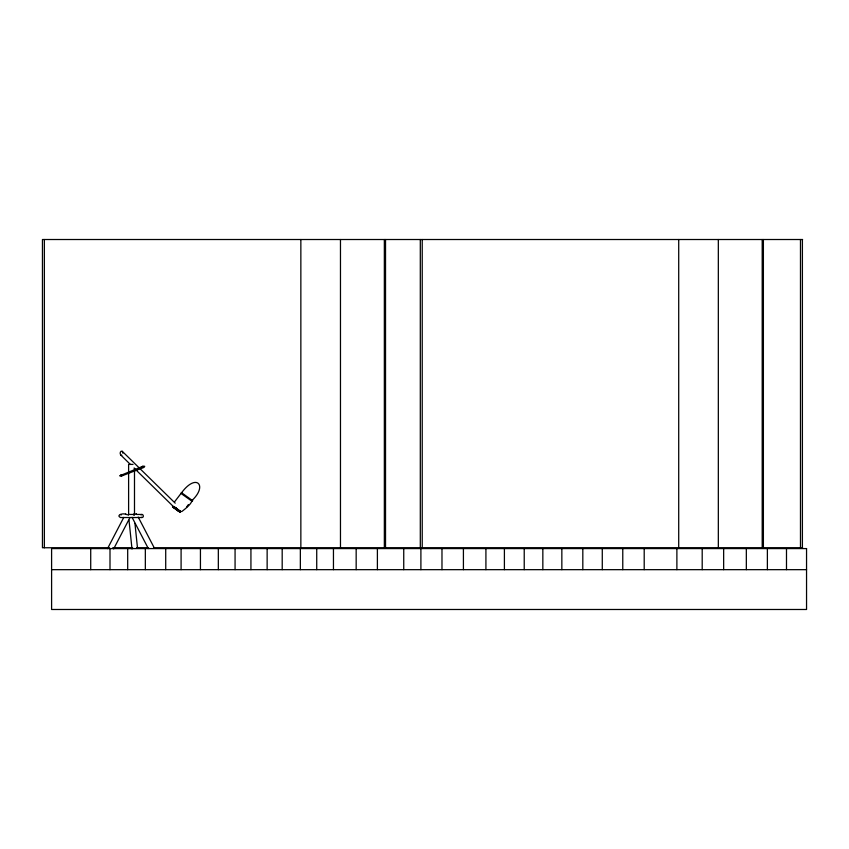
<?xml version="1.0" encoding="UTF-8"?>
<svg xmlns="http://www.w3.org/2000/svg" width="849" height="849" viewBox="0 0 849 849"><rect width="100%" height="100%" fill="white"/><g stroke="black" fill="none" stroke-linecap="round" stroke-linejoin="round"><path stroke-width="1.27" d="M122.723 475.016L121.205 476.13L119.688 475.801L142.887 466.25L144.755 466.281L143.693 467.459L121.609 476.002M107.505 548.656L123.763 517.412M113.649 548.91L129.908 517.678M174.745 501.6L181.59 492.707M186.61 507.076L188.351 504.614M191.492 500.91C208.09 486.053 196.713 472.522 181.824 492.431M172.665 506.906C171.137 504.019 178.778 513.666 180.741 511.448M172.74 506.97L173.695 506.439L176.401 508.381L175.775 509.156M173.281 507.309L173.918 506.545M173.058 507.214L173.61 507.617L174.236 506.842M173.928 507.766L174.565 506.991M173.61 507.617L174.353 508.158L174.979 507.384M174.353 508.158L175.234 508.795L175.913 508.031L180.816 511.512M175.669 508.997L176.305 508.222M176.932 508.763L176.199 509.496L175.234 508.795M177.282 508.922L176.645 509.697L180.179 512.287M177.176 510.196L177.812 509.421M177.345 510.281L177.982 509.506M178.11 510.854L178.736 510.079M178.927 511.427L179.553 510.652M179.245 511.576L179.871 510.801M179.564 511.873L180.2 511.098M179.786 511.979L180.423 511.204M179.999 512.17L180.625 511.395M192.139 500.252C191.503 504.019 185.379 508.784 181.686 511.618M140.987 514.897C142.982 512.976 144.68 517.423 142.006 517.529L120.378 517.529C115.496 514.972 123.986 512.754 125.822 514.452M133.94 514.887L136.413 513.603M142.887 466.25L141.825 467.428L143.693 467.459M120.802 474.803L122.67 474.835M121.853 455.308C119.327 455.733 119.826 449.959 122.235 451.297L175.202 503.16M175.764 508.105L175.064 508.105M802.602 239.514L42.45 239.514L42.45 547.754L109.563 547.754M133.017 464.414L128.613 464.414L128.613 514.812M128.443 514.452L134.036 514.452M136.562 514.452L142.006 514.452M112.747 547.754L132.635 547.754M136.615 547.754L148.554 547.754M153.552 547.754L802.602 547.754M51.598 569.668L806.55 569.668M120.378 514.452L121.396 514.897M142.006 517.529L141.284 517.317M125.567 513.942L127.403 514.897M192.734 500.719L181.304 492.526M176.114 508.636L175.425 508.02M192.076 501.303L181.262 493.609M120.834 455.085L130.29 464.35M134.078 468.054L174.745 507.882M122.235 451.297L122.882 453.196M138.217 517.073L154.476 548.305M132.073 517.338L148.331 548.571M134.949 523.43L137.527 548.348M129.006 520.172L131.998 549.006M802.401 239.514L802.401 547.754M800.48 239.514L800.48 547.754M786.492 548.581L786.492 569.668M767.379 548.581L767.379 569.668M763.389 239.514L763.389 547.754M762.2 239.514L762.2 547.754M746.335 548.581L746.335 569.668M723.656 548.581L723.656 569.668M718.328 239.514L718.328 547.754M702.197 548.581L702.197 569.668M678.712 239.514L678.712 547.754M676.886 548.581L676.886 569.668M644.2 548.581L644.2 569.668M622.773 548.581L622.773 569.668M602.281 548.581L602.281 569.668M582.817 548.581L582.817 569.668M561.847 548.581L561.847 569.668M542.84 548.581L542.84 569.668M524.226 548.581L524.226 569.668M504.402 548.581L504.402 569.668M485.915 548.581L485.915 569.668M463.416 548.581L463.416 569.668M441.979 548.581L441.979 569.668M422.229 239.514L422.229 547.754M420.902 548.581L420.902 569.668M420.308 239.514L420.308 547.754M403.742 548.581L403.742 569.668M385.531 239.514L385.531 547.754M384.342 239.514L384.342 547.754M377.391 548.581L377.391 569.668M356.166 548.581L356.166 569.668M340.47 239.514L340.47 547.754M333.455 548.581L333.455 569.668M316.73 548.581L316.73 569.668M300.854 239.514L300.854 547.754M300.355 548.581L300.355 569.668M282.186 548.581L282.186 569.668M267.138 548.581L267.138 569.668M250.933 548.581L250.933 569.668M235.067 548.581L235.067 569.668M218.331 548.581L218.331 569.668M200.438 548.581L200.438 569.668M181.092 548.581L181.092 569.668M165.714 548.581L165.714 569.668M145.338 548.581L145.338 569.668M134.492 468.393L134.492 514.812M127.69 548.581L127.69 569.668M109.999 548.581L109.999 569.668M90.716 548.581L90.716 569.668M44.371 239.514L44.371 547.754M133.845 513.942A2.791 1.263 -5.9 0 1 133.739 514.918M128.464 514.918A2.791 1.263 -5.9 0 1 128.719 514.261M806.55 548.581L51.598 548.581L51.598 609.486L806.55 609.486L806.55 548.581"/></g></svg>
